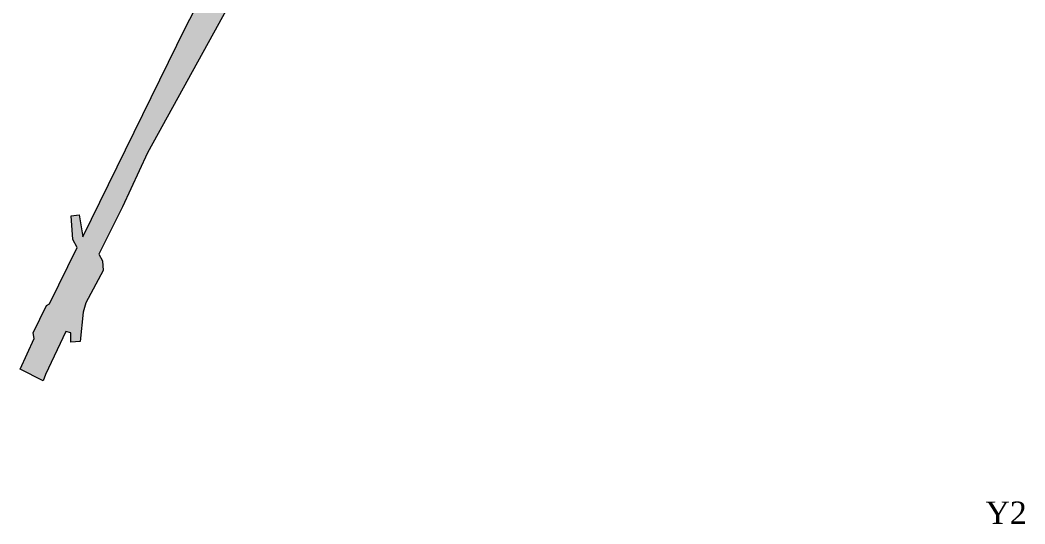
# Model space of a CAD drawing. Header units: metres. Extents: x 478603 to 489313, y 4282657 to 4289463.
# Drawn here: x 478603 to 483094, y 4284006 to 4286258 of the extents above; entities that cross this region are included whole.
import ezdxf

# ---------------------------------------------------------------- set-up
doc = ezdxf.new("R2010")
doc.units = ezdxf.units.M
doc.layers.get('0').update_dxf_attribs({"color": 5, "lineweight": 0})
doc.layers.add('REVIZE_ONERI_KAM_SNR', color=9, linetype='Continuous', lineweight=0)
doc.styles.get("Standard").update_dxf_attribs({"font": 'times.ttf'})

msp = doc.modelspace()

# ---------------------------------------------------------------- hatches: boundary and pattern name
at = {"layer": 'REVIZE_ONERI_KAM_SNR'}
msp.add_hatch(color=256, dxfattribs=at).paths.add_polyline_path([(480391.4, 4287736.7), (479958.4, 4287021.5), (479846.7, 4286823.2), (479817.9, 4286807.3), (479678.5, 4286593.1), (479667, 4286563.4), (479171.9, 4285664.5), (479060, 4285423.5), (478955.2, 4285211.9), (478971.6, 4285181.4), (478973.6, 4285138.1), (478896.8, 4284994.4), (478884.3, 4284953.2), (478871.4, 4284822.1), (478829.6, 4284818.3), (478829.6, 4284859.4), (478806.8, 4284865.5), (478716.9, 4284674.3), (478705.6, 4284645.2), (478602.9, 4284697.2), (478665.1, 4284834.6), (478661.8, 4284859.6), (478721.3, 4284982), (478734.1, 4284989.9), (478857.8, 4285241.4), (478838.9, 4285277.9), (478831.7, 4285382.6), (478866.6, 4285387.4), (478882.6, 4285289.1), (479341.4, 4286225.9), (479492.4, 4286515.3), (479668.7, 4286852.7), (479834.7, 4287134.4), (480316.2, 4287820.5), (480353.7, 4287856.6), (480321.4, 4287969.4), (480358.6, 4287985.1), (480384.5, 4287906.3), (480463.9, 4288018.4), (480598.7, 4288207.4), (480775.1, 4288481.3), (480856.2, 4288581.8), (481195.9, 4289025.9), (481277.9, 4288967.1), (481191.3, 4288856.6), (480684.8, 4288178), (480420.9, 4287781.1), (480447.2, 4287667.5), (480456.6, 4287584.5), (480422.3, 4287581.6), (480417.6, 4287623.1), (480404.5, 4287679.9)])

# ---------------------------------------------------------------- linework, layer by layer
msp.add_polyline3d([(479667, 4286563.4, 0), (479171.9, 4285664.5, 0), (479060, 4285423.5, 0), (478955.2, 4285211.9, 0), (478971.6, 4285181.4, 0), (478973.6, 4285138.1, 0), (478896.8, 4284994.4, 0), (478884.3, 4284953.2, 0), (478871.4, 4284822.1, 0), (478829.6, 4284818.3, 0), (478829.6, 4284859.4, 0), (478806.8, 4284865.5, 0), (478716.9, 4284674.3, 0), (478705.6, 4284645.2, 0), (478602.9, 4284697.2, 0), (478665.1, 4284834.6, 0), (478661.8, 4284859.6, 0), (478721.3, 4284982, 0), (478734.1, 4284989.9, 0), (478857.8, 4285241.4, 0), (478838.9, 4285277.9, 0), (478831.7, 4285382.6, 0), (478866.6, 4285387.4, 0), (478882.6, 4285289.1, 0), (479341.4, 4286225.9, 0), (479492.4, 4286515.3, 0)], dxfattribs=at)
msp.add_polyline3d([(479667, 4286563.4, 0), (479171.9, 4285664.5, 0), (479060, 4285423.5, 0), (478955.2, 4285211.9, 0), (478971.6, 4285181.4, 0), (478973.6, 4285138.1, 0), (478896.8, 4284994.4, 0), (478884.3, 4284953.2, 0), (478871.4, 4284822.1, 0), (478829.6, 4284818.3, 0), (478829.6, 4284859.4, 0), (478806.8, 4284865.5, 0), (478716.9, 4284674.3, 0), (478705.6, 4284645.2, 0), (478602.9, 4284697.2, 0), (478665.1, 4284834.6, 0), (478661.8, 4284859.6, 0), (478721.3, 4284982, 0), (478734.1, 4284989.9, 0), (478857.8, 4285241.4, 0), (478838.9, 4285277.9, 0), (478831.7, 4285382.6, 0), (478866.6, 4285387.4, 0), (478882.6, 4285289.1, 0), (479341.4, 4286225.9, 0), (479492.4, 4286515.3, 0)], dxfattribs=at)
msp.add_polyline3d([(479667, 4286563.4, 0), (479171.9, 4285664.5, 0), (479060, 4285423.5, 0), (478955.2, 4285211.9, 0), (478971.6, 4285181.4, 0), (478973.6, 4285138.1, 0), (478896.8, 4284994.4, 0), (478884.3, 4284953.2, 0), (478871.4, 4284822.1, 0), (478829.6, 4284818.3, 0), (478829.6, 4284859.4, 0), (478806.8, 4284865.5, 0), (478716.9, 4284674.3, 0), (478705.6, 4284645.2, 0), (478602.9, 4284697.2, 0), (478665.1, 4284834.6, 0), (478661.8, 4284859.6, 0), (478721.3, 4284982, 0), (478734.1, 4284989.9, 0), (478857.8, 4285241.4, 0), (478838.9, 4285277.9, 0), (478831.7, 4285382.6, 0), (478866.6, 4285387.4, 0), (478882.6, 4285289.1, 0), (479341.4, 4286225.9, 0), (479492.4, 4286515.3, 0)], dxfattribs=at)

# ---------------------------------------------------------------- texts
msp.add_text('Y2', height=100).set_placement((482917.4, 4284005.8))

doc.saveas('drawing.dxf')
